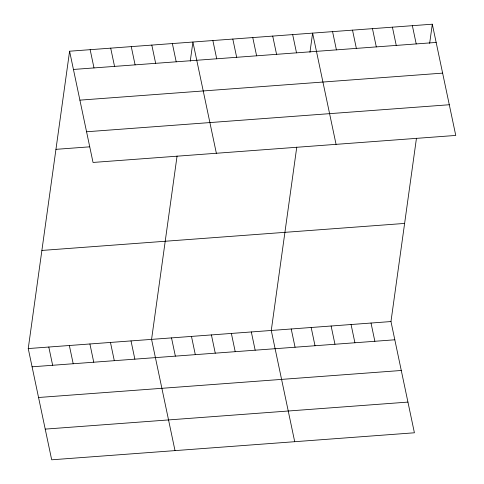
<?xml version="1.0" encoding="UTF-8"?>
<svg xmlns="http://www.w3.org/2000/svg" width="484" height="484" viewBox="0 0 484 484"><rect width="100%" height="100%" fill="white"/><g stroke="black" fill="none" stroke-linecap="round" stroke-linejoin="round"><path stroke-width="0.73" d="M416.464 138.212L390.969 321.551L414.407 432.787L51.685 459.8L28.241 348.565L69.593 51.213L432.315 24.2L455.759 135.435L93.031 162.449L69.593 51.213M177.065 156.042L151.571 339.381L175.008 450.616M190.248 61.214L192.916 42.029L216.36 153.265M296.765 147.13L271.27 330.469L294.708 441.698M309.948 52.296L312.616 33.118L336.059 144.347M429.647 43.385L432.315 24.2M73.435 69.454L436.157 42.441M79.902 100.14L442.624 73.126M86.563 131.763L449.291 104.744M55.95 149.338L89.715 146.827M41.89 250.44L404.612 223.427M28.241 348.565L390.969 321.551M32.089 366.805L394.811 339.792M38.557 397.497L401.278 370.478M45.218 429.114L407.939 402.095M412.368 25.688L416.21 43.923M392.415 27.171L396.257 45.411M372.468 28.659L376.31 46.9M352.515 30.141L356.357 48.382M332.569 31.629L336.41 49.87M371.016 323.04L374.858 341.274M292.669 34.6L296.51 52.841M351.069 324.522L354.911 342.763M272.716 36.088L276.564 54.329M331.116 326.01L334.964 344.251M252.769 37.571L256.611 55.811M311.17 327.493L315.011 345.733M232.816 39.059L236.664 57.3M291.217 328.981L295.065 347.222M212.869 40.547L216.711 58.782M251.317 331.951L255.165 350.192M172.364 43.56L176.206 61.801M231.37 333.44L235.212 351.68M151.813 45.091L155.654 63.331M211.417 334.922L215.265 353.163M131.255 46.621L135.096 64.862M191.47 336.41L195.312 354.651M110.703 48.152L114.545 66.393M171.517 337.899L175.365 356.133M90.145 49.683L93.993 67.923M131.013 340.911L134.861 359.152M110.461 342.442L114.303 360.683M89.909 343.973L93.751 362.214M69.351 345.503L73.199 363.744M48.799 347.034L52.641 365.275"/></g></svg>
